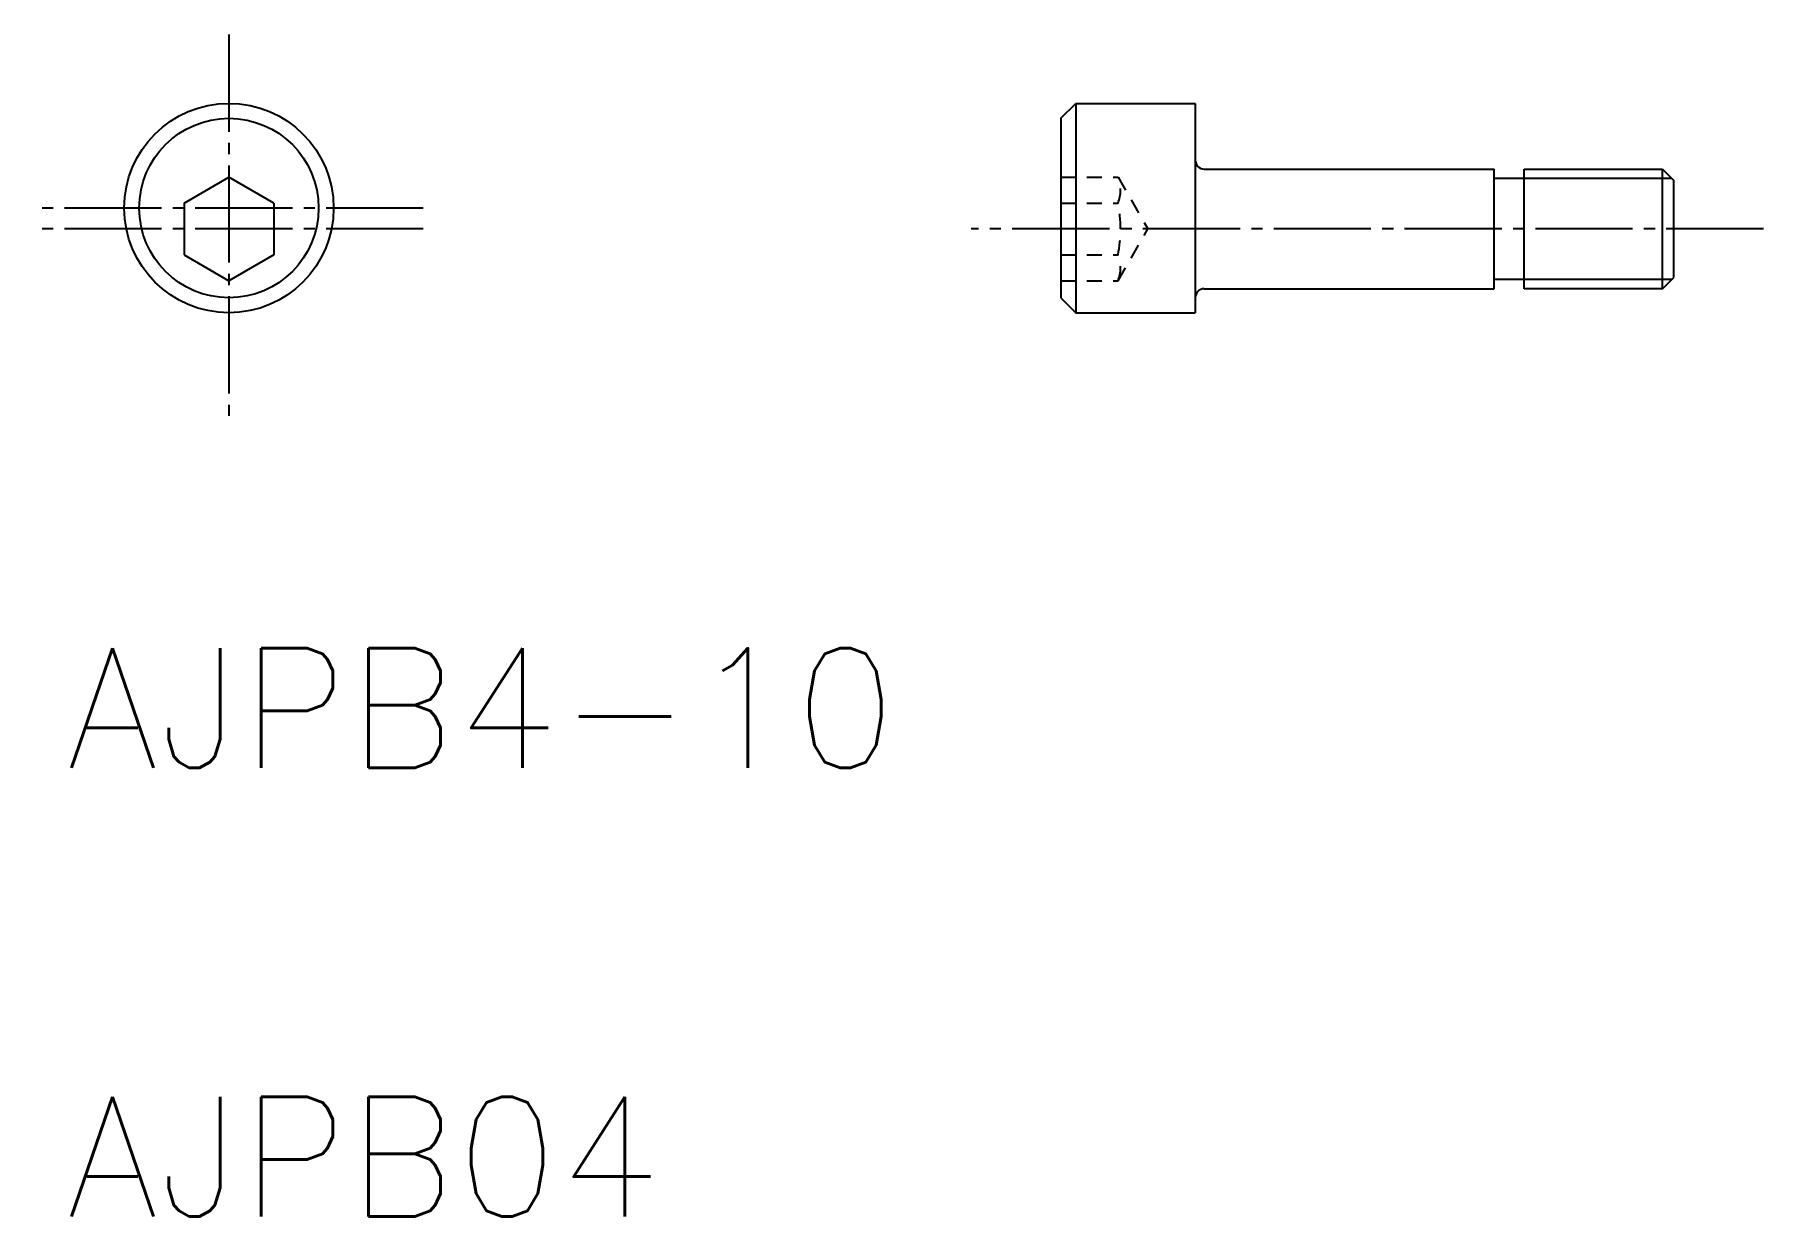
# Model space of a CAD drawing. Extents: x 111.1 to 169, y 49.9 to 89.4.
import ezdxf

# ---------------------------------------------------------------- set-up
doc = ezdxf.new("R2010")
doc.units = 0
doc.header["$LTSCALE"] = 0.25
doc.linetypes.add('CENTER', pattern=[17.5, 13, -1.5, 1.5, -1.5])
doc.linetypes.add('DASHED', pattern=[3.5, 2, -1.5])
doc.layers.get('0').update_dxf_attribs({"linetype": 'CONTINUOUS'})
doc.layers.add('CENTER', color=1, linetype='CENTER')
doc.styles.get("Standard").update_dxf_attribs({"font": 'txt.shx'})

msp = doc.modelspace()

# ---------------------------------------------------------------- linework, layer by layer
at = {"color": 7, "linetype": 'CONTINUOUS'}
for p, q in [((145.461, 86.575), (145.961, 87.075)), ((145.961, 87.075), (149.961, 87.075)), ((145.961, 87.075), (145.961, 80.075)), ((149.961, 87.075), (149.961, 85.875)), ((145.461, 86.575), (145.461, 80.575)), ((149.961, 85.875), (149.961, 81.275)), ((116.142, 83.741), (117.642, 84.607)), ((119.142, 83.741), (117.642, 84.607)), ((150.261, 84.875), (159.961, 84.875)), ((159.961, 80.875), (159.961, 84.875)), ((160.961, 84.568), (159.961, 84.568)), ((160.961, 84.875), (165.582, 84.875)), ((160.961, 80.875), (160.961, 84.875)), ((165.582, 84.875), (165.961, 84.496)), ((165.582, 80.875), (165.582, 84.875)), ((165.961, 81.254), (165.961, 84.496)), ((116.142, 83.741), (116.142, 82.009)), ((119.142, 83.741), (119.142, 82.009)), ((116.142, 82.009), (117.642, 81.143)), ((119.142, 82.009), (117.642, 81.143)), ((149.961, 81.275), (149.961, 80.075)), ((160.961, 81.181), (159.961, 81.181)), ((165.582, 80.875), (165.961, 81.254)), ((145.461, 80.575), (145.961, 80.075)), ((150.261, 80.875), (159.961, 80.875)), ((165.582, 80.875), (160.961, 80.875)), ((145.961, 80.075), (149.961, 80.075))]:
    msp.add_line(p, q, dxfattribs=at)
at = {"color": 3, "linetype": 'DASHED'}
for p, q in [((145.461, 84.607), (147.377, 84.607)), ((147.377, 84.607), (148.377, 82.875)), ((145.461, 83.741), (147.377, 83.741)), ((147.377, 81.143), (148.377, 82.875)), ((145.461, 82.009), (147.377, 82.009)), ((145.461, 81.143), (147.377, 81.143))]:
    msp.add_line(p, q, dxfattribs=at)
at = {"color": 3}
for p, q in [((165.888, 84.568), (160.961, 84.568)), ((165.888, 81.181), (160.961, 81.181))]:
    msp.add_line(p, q, dxfattribs=at)
at = {"color": 7, "linetype": 'CONTINUOUS'}
for radius in [3.5, 3]:
    msp.add_circle((117.642, 83.575), radius, dxfattribs=at)
for centre, start, end in [((150.261, 85.175), 180, 270), ((150.261, 80.575), 90, 180)]:
    msp.add_arc(centre, 0.3, start, end, dxfattribs=at)
at = {"color": 3, "linetype": 'DASHED'}
for centre, radius, start, end in [((146.304, 84.174), 1.157, 338.01264, 21.98736), ((142.961, 82.875), 4.5, 348.9042, 11.0958), ((146.304, 81.576), 1.157, 338.01264, 21.98736)]:
    msp.add_arc(centre, radius, start, end, dxfattribs=at)
at = {"layer": 'CENTER', "color": 1, "linetype": 'CENTER'}
for p, q in [((117.642, 89.375), (117.642, 76.375)), ((124.142, 83.575), (111.142, 83.575)), ((124.142, 82.875), (111.142, 82.875)), ((168.961, 82.875), (142.461, 82.875))]:
    msp.add_line(p, q, dxfattribs=at)

# ---------------------------------------------------------------- texts
for s, p in [('AJPB4-10', (112.201, 64.858)), ('AJPB04', (112.201, 49.858))]:
    msp.add_text(s, height=4).set_placement(p)

doc.saveas('drawing.dxf')
